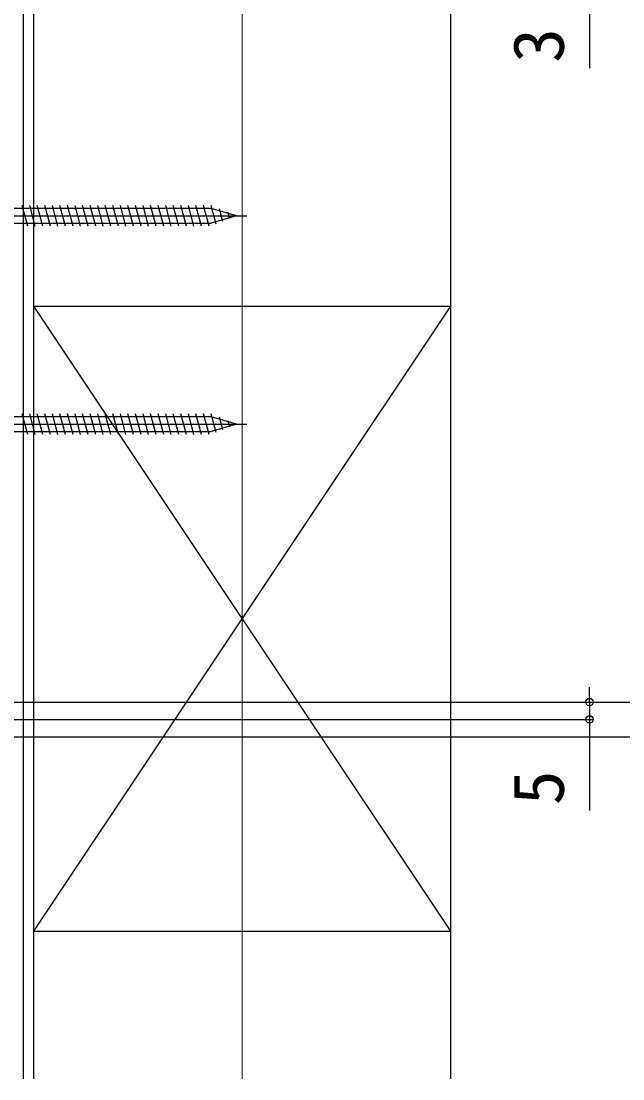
# Model space of a CAD drawing. Units: millimetres, scale not verified. Extents: x -875 to 875, y -1304 to 1298.
# Drawn here: x 96.4 to 269.6, y -1073.6 to -769 of the extents above; entities that cross this region are included whole.
import ezdxf
from ezdxf.enums import TextEntityAlignment as Align

# ---------------------------------------------------------------- set-up
doc = ezdxf.new("R2010")
doc.units = ezdxf.units.MM
doc.header["$LTSCALE"] = 8
doc.layers.add('0-4_YKK_12', color=2, linetype='Continuous', lineweight=18)
for name, color, linetype in [('0-5_YKK_13', 4, 'Continuous'), ('0-6_YKK_D', 6, 'Continuous'), ('0-8_YSS_K', 3, 'Continuous')]:
    doc.layers.add(name, color=color, linetype=linetype)
doc.styles.add('ＭＳ ゴシック', font='')
doc.styles.get('ＭＳ ゴシック').set_extended_font_data('MS Gothic')

msp = doc.modelspace()

# ---------------------------------------------------------------- linework, layer by layer
at = {"layer": '0-4_YKK_12'}
msp.add_line((160, -130.1), (160, -1073.61), dxfattribs=at)
at = {"layer": '0-5_YKK_13'}
for p, q in [((98.33, -828.1), (96.722, -822.1)), ((100.504, -828.1), (98.896, -822.1)), ((102.678, -828.1), (101.07, -822.1)), ((104.852, -828.099), (103.244, -822.1)), ((107.026, -828.099), (105.418, -822.099)), ((109.2, -828.099), (107.592, -822.099)), ((111.374, -828.099), (109.766, -822.099)), ((113.548, -828.099), (111.94, -822.099)), ((115.722, -828.099), (114.114, -822.099)), ((117.896, -828.099), (116.289, -822.099)), ((120.07, -828.099), (118.463, -822.099)), ((122.245, -828.099), (120.637, -822.099)), ((124.419, -828.099), (122.811, -822.099)), ((126.593, -828.099), (124.985, -822.099)), ((128.767, -828.099), (127.159, -822.099)), ((130.941, -828.099), (129.333, -822.099)), ((133.115, -828.099), (131.507, -822.099)), ((135.289, -828.099), (133.681, -822.099)), ((137.463, -828.099), (135.855, -822.099)), ((139.637, -828.098), (138.029, -822.099)), ((141.811, -828.098), (140.203, -822.098)), ((143.985, -828.098), (142.378, -822.098)), ((146.159, -828.098), (144.552, -822.098)), ((148.334, -828.098), (146.726, -822.098)), ((150.508, -828.098), (148.9, -822.098)), ((152.529, -827.53), (151.074, -822.098)), ((42.514, -825.1), (161.365, -825.097)), ((158.4, -825.098), (151.157, -822.998)), ((158.4, -825.098), (151.157, -827.198)), ((154.486, -826.719), (153.509, -823.072)), ((156.443, -825.909), (155.954, -824.085)), ((98.33, -888.1), (96.722, -882.1)), ((100.504, -888.1), (98.896, -882.1)), ((102.678, -888.1), (101.07, -882.1)), ((104.852, -888.099), (103.244, -882.1)), ((107.026, -888.099), (105.418, -882.099)), ((109.2, -888.099), (107.592, -882.099)), ((111.374, -888.099), (109.766, -882.099)), ((113.548, -888.099), (111.94, -882.099)), ((115.722, -888.099), (114.114, -882.099)), ((117.896, -888.099), (116.289, -882.099)), ((120.07, -888.099), (118.463, -882.099)), ((122.245, -888.099), (120.637, -882.099)), ((124.419, -888.099), (122.811, -882.099)), ((126.593, -888.099), (124.985, -882.099)), ((128.767, -888.099), (127.159, -882.099)), ((130.941, -888.099), (129.333, -882.099)), ((133.115, -888.099), (131.507, -882.099)), ((135.289, -888.099), (133.681, -882.099)), ((137.463, -888.099), (135.855, -882.099)), ((139.637, -888.098), (138.029, -882.099)), ((141.811, -888.098), (140.203, -882.098)), ((143.985, -888.098), (142.378, -882.098)), ((146.159, -888.098), (144.552, -882.098)), ((148.334, -888.098), (146.726, -882.098)), ((150.508, -888.098), (148.9, -882.098)), ((152.529, -887.53), (151.074, -882.098)), ((158.4, -885.098), (151.157, -882.998)), ((154.486, -886.719), (153.509, -883.072)), ((42.514, -885.1), (161.365, -885.097)), ((158.4, -885.098), (151.157, -887.198)), ((156.443, -885.909), (155.954, -884.085))]:
    msp.add_line(p, q, dxfattribs=at)
for points in [[(151.157, -822.998), (60, -823.001), (52.5, -823.001)], [(52.5, -827.201), (60, -827.201), (151.157, -827.198)], [(151.157, -882.998), (60, -883.001), (52.5, -883.001)], [(52.5, -887.201), (60, -887.201), (151.157, -887.198)]]:
    msp.add_lwpolyline(points, dxfattribs=at)
at = {"layer": '0-6_YKK_D'}
for p, q in [((260, -965.1), (260, -960.8)), ((60.7, -965.1), (261, -965.1)), ((60.7, -965.1), (301, -965.1)), ((60.7, -965.1), (301, -965.1)), ((260, -965.1), (260, -970.1)), ((51, -970.1), (261, -970.1)), ((260, -970.1), (260, -996.291)), ((60, -975.1), (301, -975.1))]:
    msp.add_line(p, q, dxfattribs=at)
msp.add_lwpolyline([(300, -751.6), (260, -764.936), (260, -782.527)], dxfattribs=at)
for centre in [(260, -965.1), (260, -970.1)]:
    msp.add_circle(centre, 1.075, dxfattribs=at)
at = {"layer": '0-8_YSS_K'}
for p, q in [((97, -130.1), (97, -1073.61)), ((100, -130.1), (100, -1073.61)), ((220, -130.1), (220, -1073.61)), ((100, -851.1), (220, -851.1)), ((220, -851.1), (100, -1031.1)), ((100, -851.1), (220, -1031.1)), ((100, -851.1), (100, -1031.1)), ((220, -851.1), (220, -1031.1)), ((100, -1031.1), (220, -1031.1))]:
    msp.add_line(p, q, dxfattribs=at)

# ---------------------------------------------------------------- texts
at = {"layer": '0-6_YKK_D', "style": 'ＭＳ ゴシック'}
for s, p in [('3', (257, -781.004)), ('5', (257, -994.768))]:
    msp.add_text(s, height=14.66, rotation=90, dxfattribs=at).set_placement(p, align=Align.BOTTOM_LEFT)

doc.saveas('drawing.dxf')
